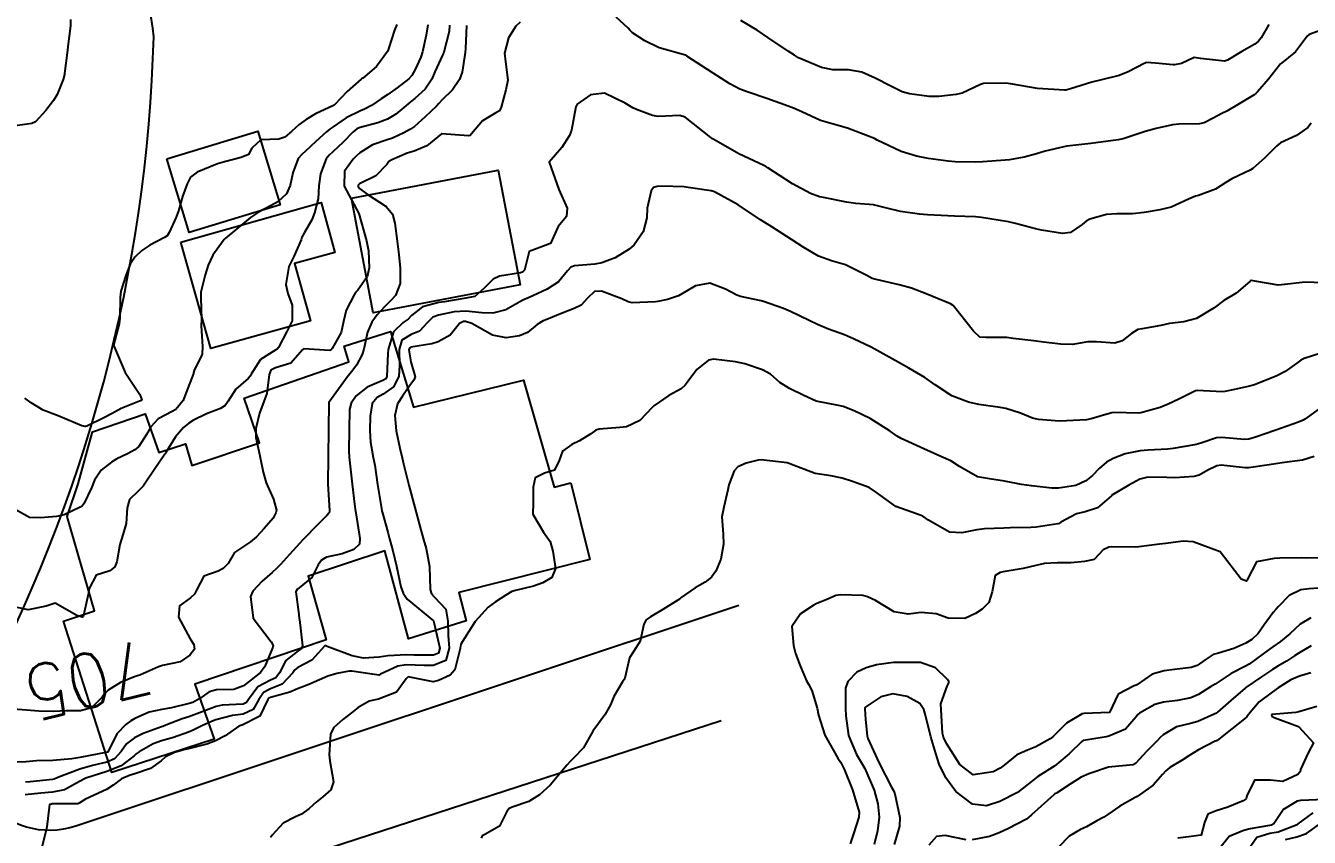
# Model space of a CAD drawing. Header units: metres. Extents: x 286371 to 293043, y 7462578 to 7466404.
# Drawn here: x 292316.9 to 292411.8, y 7462732.7 to 7462792.6 of the extents above; entities that cross this region are included whole.
import ezdxf
from ezdxf.enums import TextEntityAlignment as Align

# ---------------------------------------------------------------- set-up
doc = ezdxf.new("R2010")
doc.units = ezdxf.units.M
doc.header["$MEASUREMENT"] = 0
for name, color, linetype in [('Cotas', 45, 'Continuous'), ('Curvas de Nivel 1m', 11, 'Continuous'), ('Curvas de Nivel 5m', 15, 'Continuous'), ('Edificações', 30, 'Continuous'), ('Vias primárias', 230, 'Continuous')]:
    doc.layers.add(name, color=color, linetype=linetype)
doc.styles.add('Style-STANDARD', font='STANDARD.shx')

msp = doc.modelspace()

# ---------------------------------------------------------------- linework, layer by layer
at = {"layer": 'Curvas de Nivel 1m', "flags": 128}
for points, elevation in [([(292320.239, 7462793.087), (292320.228, 7462792.614), (292320.04, 7462791.09), (292319.998, 7462790.812), (292319.792, 7462789.093), (292319.778, 7462789.008), (292319.687, 7462788.65), (292319.233, 7462787.539), (292318.962, 7462787.105), (292318.396, 7462786.37), (292317.64, 7462785.536), (292317.372, 7462785.395), (292315.634, 7462785.154)], 709), ([(292346.629, 7462792.681), (292346.505, 7462791.921), (292346.241, 7462790.687), (292346.115, 7462790.292), (292345.704, 7462789.384), (292345.45, 7462788.946), (292345.218, 7462788.702), (292344.364, 7462788.034), (292343.676, 7462787.547), (292343.177, 7462787.226), (292342.474, 7462786.742), (292341.945, 7462786.465), (292341.658, 7462786.348), (292340.599, 7462785.821), (292339.64, 7462785.156), (292339.425, 7462785), (292339.153, 7462784.792), (292338.349, 7462784.078), (292337.613, 7462783.382), (292337.312, 7462783.115), (292337.042, 7462782.823), (292336.653, 7462781.763), (292336.471, 7462780.831), (292336.194, 7462780.206), (292335.556, 7462779.609), (292335.06, 7462779.343), (292334.12, 7462778.866), (292333.538, 7462778.466), (292331.648, 7462776.912), (292331.588, 7462776.839), (292331.511, 7462776.728), (292330.737, 7462775.685), (292330.408, 7462774.931), (292330.169, 7462774.238), (292329.865, 7462772.938), (292329.855, 7462772.531), (292329.904, 7462770.937), (292329.885, 7462770.47), (292329.974, 7462768.936), (292329.946, 7462768.375), (292329.367, 7462767.17), (292329.319, 7462766.991), (292329.305, 7462766.945), (292328.77, 7462765.526), (292328.55, 7462764.956), (292328.005, 7462764.279), (292327.318, 7462763.903), (292326.697, 7462763.6), (292326.168, 7462762.991), (292325.856, 7462762.433), (292325.282, 7462761.56), (292324.99, 7462761.297), (292324.442, 7462761.017), (292323.662, 7462760.632), (292323.261, 7462760.405), (292322.497, 7462759.798), (292322.011, 7462759.053), (292321.783, 7462758.506), (292321.209, 7462757.325), (292321.097, 7462757.176), (292320.931, 7462757.069), (292319.765, 7462756.517), (292319.193, 7462756.372), (292318.015, 7462756.295), (292317.198, 7462756.31), (292315.706, 7462757.147)], 707), ([(292348.239, 7462792.657), (292348.209, 7462792.196), (292347.81, 7462790.663), (292347.788, 7462790.599), (292347.721, 7462790.459), (292347.159, 7462789.215), (292346.917, 7462788.676), (292346.436, 7462787.93), (292345.672, 7462787.236), (292345.362, 7462787.006), (292345.011, 7462786.704), (292344.272, 7462786.097), (292343.649, 7462785.721), (292342.933, 7462785.447), (292341.639, 7462785.111), (292341.391, 7462785.005), (292341.101, 7462784.762), (292340.378, 7462784.018), (292339.612, 7462783.311), (292339.333, 7462783.064), (292339.129, 7462782.792), (292338.702, 7462781.683), (292338.585, 7462780.799), (292338.533, 7462779.827), (292338.261, 7462778.804), (292338.048, 7462778.295), (292337.522, 7462777.351), (292337.333, 7462777.001), (292337.261, 7462776.818), (292336.733, 7462775.589), (292336.369, 7462774.831), (292336.146, 7462773.523), (292336.285, 7462772.838), (292336.609, 7462771.998), (292336.607, 7462770.837), (292336.223, 7462770.032), (292335.596, 7462768.851), (292335.502, 7462768.742), (292335.392, 7462768.685), (292334.278, 7462767.974), (292333.577, 7462766.881), (292333.508, 7462766.735), (292333.358, 7462766.582), (292332.456, 7462765.783), (292331.87, 7462764.906), (292331.662, 7462764.575), (292331.323, 7462764.351), (292330.285, 7462763.959), (292329.305, 7462763.49), (292328.974, 7462763.276), (292328.572, 7462762.955), (292327.983, 7462762.272), (292327.267, 7462761.1), (292327.221, 7462761.019), (292327.198, 7462760.975), (292326.402, 7462759.836), (292325.838, 7462758.995), (292325.603, 7462758.624), (292325.223, 7462758.252), (292324.593, 7462757.634), (292324.414, 7462757.016), (292324.339, 7462755.865), (292324.092, 7462755.021), (292323.871, 7462754.317), (292323.654, 7462753.027), (292323.509, 7462752.658), (292323.134, 7462752.372), (292322.121, 7462752.058), (292321.617, 7462751.057), (292321.538, 7462750.627), (292321.199, 7462749.063), (292321.162, 7462748.984), (292321.082, 7462748.939), (292320.688, 7462749.07), (292319.097, 7462749.981), (292318.436, 7462749.763), (292317.09, 7462749.489), (292315.723, 7462749.781)], 706), ([(292353.444, 7462792.894), (292353.144, 7462792.584), (292352.598, 7462791.735), (292352.297, 7462790.596), (292352.361, 7462789.948), (292352.539, 7462788.592), (292352.401, 7462787.876), (292352.058, 7462786.599), (292351.915, 7462786.346), (292351.658, 7462786.199), (292350.66, 7462785.608), (292349.867, 7462784.631), (292349.751, 7462784.514), (292349.632, 7462784.492), (292347.662, 7462784.636), (292347.634, 7462784.629), (292346.545, 7462783.755), (292345.614, 7462783.364), (292345.114, 7462783.199), (292343.96, 7462782.719), (292343.738, 7462782.586), (292343.599, 7462782.381), (292342.792, 7462781.53), (292341.577, 7462780.944), (292341.476, 7462780.855), (292341.472, 7462780.756), (292341.572, 7462780.604), (292342.137, 7462780.175), (292343.552, 7462779.284), (292344.013, 7462778.717), (292344.202, 7462778.046), (292344.377, 7462776.711), (292344.481, 7462775.728), (292344.58, 7462774.708), (292344.581, 7462773.594), (292344.254, 7462772.712), (292343.869, 7462772.295), (292343.437, 7462771.863), (292342.885, 7462771.272), (292342.486, 7462770.738), (292342.167, 7462769.985), (292341.895, 7462768.747), (292341.778, 7462768.349), (292341.366, 7462767.545), (292341.027, 7462767.093), (292340.747, 7462766.767), (292339.324, 7462764.794), (292339.294, 7462762.794), (292339.264, 7462760.794), (292339.234, 7462758.794), (292339.365, 7462756.792), (292339.342, 7462756.652), (292339.199, 7462756.478), (292338.357, 7462755.636), (292337.564, 7462754.819), (292337.366, 7462754.626), (292337.168, 7462754.422), (292336.416, 7462753.574), (292335.756, 7462752.845), (292335.455, 7462752.534), (292335.135, 7462752.243), (292334.381, 7462751.61), (292333.709, 7462750.876), (292333.523, 7462750.463), (292333.713, 7462748.875), (292335.058, 7462747.137), (292335.193, 7462746.852), (292335.169, 7462746.736), (292335.048, 7462746.44), (292334.594, 7462745.298), (292334.258, 7462744.866), (292333.582, 7462744.31), (292333.009, 7462743.877), (292332.299, 7462743.6), (292331.004, 7462743.572), (292330.481, 7462743.443), (292329.788, 7462742.933), (292329.278, 7462742.652), (292328.988, 7462742.563), (292327.69, 7462742.258), (292326.981, 7462742.124), (292326.033, 7462741.934), (292324.971, 7462741.474), (292324.695, 7462741.282), (292324.322, 7462741.014), (292323.64, 7462740.338), (292323.013, 7462739.033), (292322.978, 7462738.99), (292322.933, 7462738.971), (292322.85, 7462738.953), (292320.927, 7462738.592), (292320.326, 7462738.477), (292318.923, 7462738.371), (292317.713, 7462738.332), (292316.921, 7462738.273), (292315.824, 7462738.247)], 704), ([(292344.344, 7462792.716), (292344.168, 7462792.298), (292343.727, 7462790.916), (292343.677, 7462790.773), (292343.659, 7462790.725), (292342.835, 7462789.61), (292341.82, 7462788.753), (292341.741, 7462788.706), (292341.693, 7462788.677), (292340.673, 7462787.776), (292339.746, 7462786.783), (292339.7, 7462786.748), (292339.663, 7462786.731), (292338.334, 7462786.124), (292337.647, 7462785.7), (292337.136, 7462785.328), (292336.588, 7462784.83), (292336.076, 7462784.389), (292335.625, 7462784.239), (292334.287, 7462784.201), (292333.615, 7462783.586), (292333.383, 7462783.102), (292332.842, 7462782.886), (292331.599, 7462782.578), (292331.095, 7462782.413), (292329.587, 7462781.817), (292329.101, 7462781.432), (292328.842, 7462780.955), (292328.499, 7462780.021), (292328.203, 7462778.965), (292328.027, 7462778.477), (292327.52, 7462777.361), (292327.381, 7462777.112), (292327.18, 7462776.979), (292326.079, 7462776.422), (292325.499, 7462776.019), (292324.975, 7462775.529), (292324.635, 7462775.017), (292324.306, 7462774.188), (292323.947, 7462773.027), (292323.888, 7462772.588), (292323.869, 7462771.028), (292323.832, 7462770.614), (292323.394, 7462769.034), (292324.264, 7462767.021), (292325.34, 7462765.388), (292325.511, 7462765.002), (292325.403, 7462764.933), (292325.333, 7462764.907), (292323.98, 7462764.369), (292323.318, 7462763.977), (292322.694, 7462763.663), (292321.43, 7462763.063), (292321.332, 7462763.035), (292321.304, 7462763.033), (292321.061, 7462763.068), (292319.315, 7462763.805), (292318.199, 7462764.233), (292317.329, 7462764.765), (292316.856, 7462765.132)], 708), ([(292412.993, 7462792.429), (292411.748, 7462791.968), (292411.592, 7462791.841), (292411.486, 7462791.688), (292410.739, 7462790.689), (292409.716, 7462789.867), (292409.633, 7462789.798), (292409.562, 7462789.717), (292408.74, 7462788.687), (292407.923, 7462787.741), (292407.809, 7462787.616), (292407.681, 7462787.518), (292406.583, 7462786.848), (292405.662, 7462786.312), (292405.31, 7462786.129), (292404.654, 7462785.789), (292403.996, 7462785.452), (292403.648, 7462785.383), (292402.112, 7462785.363), (292401.646, 7462785.313), (292400.457, 7462785.037), (292399.638, 7462784.802), (292398.013, 7462784.28), (292397.628, 7462784.193), (292395.624, 7462783.934), (292393.853, 7462783.729), (292393.62, 7462783.69), (292392.251, 7462783.349), (292391.611, 7462783.151), (292390.699, 7462782.917), (292389.605, 7462782.731), (292388.971, 7462782.667), (292387.602, 7462782.572), (292387.108, 7462782.555), (292385.601, 7462782.574), (292385.085, 7462782.609), (292383.605, 7462782.823), (292382.737, 7462782.997), (292381.612, 7462783.322), (292379.841, 7462784.171), (292379.626, 7462784.285), (292379.434, 7462784.37), (292377.637, 7462785.063), (292376.496, 7462785.367), (292375.645, 7462785.627), (292374.261, 7462786.255), (292373.659, 7462786.529), (292373.244, 7462786.689), (292371.673, 7462787.248), (292370.288, 7462787.71), (292369.688, 7462787.946), (292368.95, 7462788.336), (292367.705, 7462789.11), (292365.775, 7462790.384), (292365.725, 7462790.417), (292365.665, 7462790.446), (292363.732, 7462790.977), (292362.67, 7462791.501), (292361.749, 7462792.109), (292361.573, 7462792.269), (292361.435, 7462792.451), (292360.549, 7462793.252)], 704), ([(292411.894, 7462785.438), (292411.646, 7462785.115), (292410.817, 7462784.516), (292409.628, 7462783.976), (292409.48, 7462783.863), (292409.347, 7462783.719), (292408.486, 7462782.856), (292407.599, 7462782.083), (292407.396, 7462781.949), (292406.978, 7462781.754), (292406.033, 7462781.322), (292405.583, 7462781.04), (292404.818, 7462780.543), (292403.568, 7462780.085), (292403.346, 7462780.029), (292402.827, 7462779.815), (292401.555, 7462779.23), (292400.72, 7462779.019), (292399.549, 7462778.84), (292398.695, 7462778.739), (292397.546, 7462778.732), (292396.776, 7462778.686), (292395.54, 7462778.331), (292395.285, 7462778.191), (292394.98, 7462777.943), (292394.128, 7462777.352), (292393.524, 7462777.278), (292391.984, 7462777.531), (292391.529, 7462777.635), (292390.053, 7462778.017), (292389.536, 7462778.141), (292389.398, 7462778.165), (292387.54, 7462778.463), (292387.093, 7462778.509), (292385.541, 7462778.563), (292385.053, 7462778.58), (292383.542, 7462778.657), (292382.957, 7462778.709), (292381.545, 7462778.899), (292380.549, 7462779.159), (292379.552, 7462779.393), (292378.253, 7462779.494), (292377.555, 7462779.597), (292375.862, 7462779.927), (292375.56, 7462779.992), (292374.91, 7462780.244), (292373.574, 7462780.953), (292371.744, 7462782.14), (292371.593, 7462782.233), (292371.468, 7462782.296), (292369.607, 7462783.172), (292367.759, 7462784.215), (292367.623, 7462784.303), (292367.553, 7462784.356), (292365.656, 7462785.864), (292365.251, 7462785.986), (292363.657, 7462785.92), (292363.225, 7462785.991), (292362.056, 7462786.447), (292361.785, 7462786.571), (292361.667, 7462786.637), (292361.222, 7462786.91), (292359.681, 7462787.632), (292358.654, 7462787.525), (292357.669, 7462786.822), (292357.558, 7462786.624), (292357.545, 7462786.516), (292357.255, 7462784.905), (292357.088, 7462784.523), (292356.525, 7462783.626), (292355.604, 7462782.544), (292356.32, 7462780.533), (292356.922, 7462779.149), (292356.886, 7462778.524), (292356.256, 7462777.807), (292355.706, 7462776.541), (292355.559, 7462776.488), (292355.503, 7462776.479), (292354.124, 7462775.942), (292353.778, 7462774.57), (292353.628, 7462774.416), (292353.471, 7462774.379), (292351.933, 7462774.132), (292351.464, 7462773.901), (292350.814, 7462773.257), (292350.097, 7462772.625), (292349.557, 7462772.518), (292349.442, 7462772.503), (292347.855, 7462772.241), (292347.437, 7462772.18), (292346.248, 7462771.872), (292345.425, 7462771.228), (292345.168, 7462770.949), (292344.806, 7462770.704), (292344.097, 7462770.021), (292343.697, 7462768.72), (292343.68, 7462768.42), (292343.596, 7462766.721), (292343.522, 7462766.551), (292343.35, 7462766.442), (292342.146, 7462765.938), (292341.332, 7462765.295), (292340.961, 7462764.762), (292340.845, 7462764.292), (292340.82, 7462762.772), (292340.799, 7462761.243), (292340.817, 7462760.771), (292341.009, 7462758.996), (292341.034, 7462758.767), (292341.212, 7462757.29), (292341.286, 7462756.763), (292341.301, 7462756.664), (292341.605, 7462754.758), (292341.577, 7462754.35), (292341.162, 7462753.942), (292340.308, 7462753.626), (292339.153, 7462753.374), (292338.781, 7462753.169), (292338.534, 7462752.804), (292338.07, 7462751.87), (292337.118, 7462751.111), (292336.956, 7462750.988), (292336.875, 7462750.828), (292337.089, 7462749.142), (292337.133, 7462748.824), (292337.139, 7462748.768), (292337.378, 7462746.82), (292337.27, 7462746.602), (292337.049, 7462746.473), (292336.127, 7462745.748), (292335.682, 7462744.845), (292335.394, 7462744.473), (292335.016, 7462744.308), (292334.072, 7462743.804), (292333.389, 7462742.879), (292333.234, 7462742.637), (292332.989, 7462742.536), (292331.441, 7462742.454), (292330.986, 7462742.357), (292329.957, 7462741.952), (292328.974, 7462741.597), (292328.488, 7462741.435), (292327.261, 7462740.97), (292327.049, 7462740.887), (292326.962, 7462740.858), (292325.602, 7462740.347), (292324.95, 7462740.048), (292324.359, 7462739.597), (292323.973, 7462739.019), (292323.469, 7462738.483), (292322.922, 7462738.253), (292321.849, 7462737.987), (292320.914, 7462737.727), (292319.281, 7462737.099), (292319.022, 7462736.983), (292318.902, 7462736.955), (292317.248, 7462736.78), (292316.898, 7462736.754)], 703), ([(292413.463, 7462773.604), (292411.464, 7462773.684), (292409.695, 7462773.477), (292409.46, 7462773.463), (292407.888, 7462773.738), (292407.475, 7462773.801), (292407.427, 7462773.793), (292407.357, 7462773.746), (292406.349, 7462772.868), (292405.445, 7462772.321), (292404.726, 7462771.789), (292403.428, 7462770.994), (292402.486, 7462770.766), (292401.426, 7462770.644), (292400.786, 7462770.491), (292399.42, 7462770.248), (292399.102, 7462770.196), (292398.613, 7462769.886), (292397.935, 7462769.365), (292397.403, 7462769.184), (292396.043, 7462769.286), (292395.404, 7462769.285), (292394.261, 7462769.092), (292393.401, 7462769.096), (292392.128, 7462769.259), (292391.404, 7462769.346), (292389.888, 7462769.536), (292389.408, 7462769.598), (292387.863, 7462769.591), (292387.407, 7462769.612), (292386.954, 7462770.061), (292385.442, 7462771.958), (292385.249, 7462772.087), (292383.455, 7462772.834), (292382.361, 7462773.231), (292381.464, 7462773.492), (292379.766, 7462773.873), (292379.471, 7462773.967), (292379.06, 7462774.181), (292377.486, 7462774.972), (292376.451, 7462775.258), (292375.495, 7462775.599), (292374.416, 7462776.251), (292373.512, 7462776.826), (292372.052, 7462777.761), (292371.531, 7462778.09), (292371.21, 7462778.299), (292369.55, 7462779.402), (292367.813, 7462780.351), (292367.565, 7462780.421), (292365.86, 7462780.68), (292365.569, 7462780.718), (292363.921, 7462780.769), (292363.571, 7462780.758), (292363.316, 7462780.682), (292363.128, 7462780.431), (292362.838, 7462779.141), (292362.806, 7462778.435), (292362.548, 7462777.41), (292361.882, 7462776.449), (292361.69, 7462776.262), (292361.499, 7462776.12), (292360.476, 7462775.483), (292359.483, 7462775.105), (292358.964, 7462775.01), (292357.48, 7462774.884), (292357.199, 7462774.798), (292356.951, 7462774.522), (292356.286, 7462773.708), (292355.453, 7462773.158), (292355.037, 7462772.963), (292354.125, 7462772.564), (292353.653, 7462772.359), (292353.439, 7462772.227), (292352.383, 7462771.637), (292351.426, 7462771.402), (292350.622, 7462771.42), (292349.428, 7462771.552), (292348.577, 7462771.497), (292347.423, 7462771.254), (292346.996, 7462771.098), (292346.584, 7462770.677), (292346.022, 7462770.068), (292345.401, 7462769.824), (292344.707, 7462769.392), (292344.501, 7462768.708), (292344.54, 7462767.533), (292344.479, 7462766.708), (292344.101, 7462765.955), (292343.334, 7462765.412), (292342.886, 7462765.176), (292342.521, 7462764.736), (292342.364, 7462763.797), (292342.355, 7462762.743), (292342.401, 7462761.862), (292342.603, 7462760.738), (292342.704, 7462760.184), (292342.922, 7462758.739), (292343.208, 7462756.967), (292343.244, 7462756.773), (292343.255, 7462756.733), (292343.671, 7462755.214), (292343.801, 7462754.725), (292344.034, 7462753.849), (292344.307, 7462752.717), (292344.642, 7462751.191), (292344.809, 7462750.709), (292345.108, 7462750.287), (292347.041, 7462748.675), (292347.083, 7462748.572), (292347.512, 7462746.668), (292347.429, 7462746.288), (292347.046, 7462746.145), (292345.589, 7462746.153), (292345.046, 7462746.167), (292343.68, 7462746.089), (292343.043, 7462745.99), (292341.867, 7462745.927), (292341.044, 7462746.088), (292339.197, 7462746.792), (292339.055, 7462746.857), (292339.024, 7462746.826), (292339.006, 7462746.795), (292338.066, 7462745.782), (292337.03, 7462745.227), (292336.798, 7462745.058), (292336.648, 7462744.83), (292335.862, 7462743.991), (292335.006, 7462743.645), (292334.478, 7462743.386), (292334.137, 7462742.867), (292333.725, 7462742.132), (292332.978, 7462741.793), (292332.194, 7462741.678), (292330.971, 7462741.376), (292330.638, 7462741.251), (292329.94, 7462740.93), (292329.304, 7462740.594), (292328.957, 7462740.445), (292327.844, 7462740.068), (292326.947, 7462739.817), (292326.334, 7462739.593), (292325.307, 7462738.999), (292325.085, 7462738.849), (292324.93, 7462738.712), (292323.972, 7462737.964), (292322.912, 7462737.543), (292321.36, 7462737.065), (292320.9, 7462736.825), (292319.782, 7462736.2), (292318.888, 7462736.032), (292318.044, 7462735.96), (292316.884, 7462735.83)], 702), ([(292412.621, 7462768.431), (292411.38, 7462768.056), (292411.144, 7462767.922), (292410.851, 7462767.692), (292409.97, 7462767.1), (292409.36, 7462766.771), (292407.704, 7462766.102), (292407.348, 7462765.997), (292406.227, 7462765.771), (292405.508, 7462765.616), (292405.341, 7462765.598), (292403.472, 7462765.683), (292403.342, 7462765.663), (292402.116, 7462765.049), (292401.326, 7462764.674), (292400.737, 7462764.439), (292399.316, 7462764.037), (292399.174, 7462764.019), (292397.316, 7462764.065), (292397.176, 7462764.046), (292396.727, 7462763.913), (292395.649, 7462763.589), (292395.308, 7462763.531), (292393.813, 7462763.45), (292393.306, 7462763.432), (292391.751, 7462763.544), (292391.309, 7462763.652), (292390.431, 7462764.008), (292389.329, 7462764.364), (292388.93, 7462764.43), (292387.333, 7462764.655), (292386.57, 7462764.831), (292385.342, 7462765.301), (292384.108, 7462766.103), (292383.362, 7462766.649), (292382.178, 7462767.326), (292381.378, 7462767.768), (292380.707, 7462768.155), (292379.395, 7462768.88), (292378.091, 7462769.507), (292377.408, 7462769.787), (292376.244, 7462770.222), (292375.419, 7462770.565), (292374.817, 7462770.85), (292373.433, 7462771.528), (292372.906, 7462771.745), (292371.443, 7462772.251), (292371.406, 7462772.258), (292371.263, 7462772.298), (292369.738, 7462772.619), (292369.45, 7462772.728), (292368.63, 7462773.174), (292367.463, 7462773.62), (292366.413, 7462773.426), (292365.451, 7462772.844), (292365.164, 7462772.683), (292364.329, 7462772.411), (292363.613, 7462772.251), (292363.441, 7462772.231), (292361.725, 7462772.165), (292361.441, 7462772.24), (292360.955, 7462772.462), (292359.452, 7462773.021), (292358.949, 7462772.994), (292358.421, 7462772.5), (292357.958, 7462771.984), (292357.432, 7462771.731), (292356.557, 7462771.398), (292355.42, 7462770.937), (292355.147, 7462770.82), (292354.71, 7462770.555), (292353.995, 7462769.976), (292353.401, 7462769.733), (292352.41, 7462769.578), (292351.402, 7462769.776), (292349.883, 7462770.627), (292349.416, 7462770.782), (292349.276, 7462770.777), (292348.973, 7462770.641), (292348.272, 7462769.781), (292347.393, 7462769.289), (292346.926, 7462769.137), (292345.387, 7462768.878), (292345.267, 7462768.815), (292345.234, 7462768.697), (292345.371, 7462767.799), (292345.689, 7462766.689), (292345.592, 7462766.449), (292345.346, 7462766.131), (292344.759, 7462765.277), (292344.378, 7462764.709), (292344.181, 7462763.841), (292344.295, 7462762.709), (292344.55, 7462761.43), (292344.735, 7462760.702), (292344.838, 7462760.283), (292345.234, 7462758.694), (292345.776, 7462756.686), (292346.074, 7462755.573), (292346.313, 7462754.682), (292346.498, 7462754.011), (292346.742, 7462752.68), (292346.808, 7462750.99), (292346.901, 7462750.678), (292347.111, 7462750.456), (292347.971, 7462749.531), (292348.12, 7462748.659), (292348.139, 7462747.587), (292348.217, 7462746.657), (292347.958, 7462745.743), (292347.035, 7462745.371), (292346.352, 7462745.367), (292345.035, 7462745.423), (292344.406, 7462745.341), (292343.139, 7462744.733), (292343.073, 7462744.684), (292343.023, 7462744.673), (292342.509, 7462744.742), (292341.027, 7462744.959), (292340.824, 7462744.971), (292339.896, 7462744.781), (292339.23, 7462744.582), (292339.02, 7462744.491), (292337.842, 7462743.981), (292337.007, 7462743.664), (292336.423, 7462743.413), (292334.997, 7462743.018), (292334.883, 7462742.969), (292334.818, 7462742.857), (292334.214, 7462741.628), (292332.966, 7462740.994), (292332.876, 7462740.975), (292332.654, 7462740.889), (292331.664, 7462740.193), (292330.948, 7462739.82), (292330.297, 7462739.571), (292328.938, 7462739.229), (292328.706, 7462739.179), (292327.921, 7462738.96), (292327.253, 7462738.646), (292326.925, 7462738.351), (292326.132, 7462737.77), (292324.909, 7462737.354), (292324.639, 7462737.278), (292323.998, 7462737.018), (292323.377, 7462736.547), (292322.892, 7462736.221), (292321.329, 7462735.514), (292320.876, 7462735.202), (292320.777, 7462735.174), (292318.875, 7462735.156), (292318.828, 7462735.151), (292318.669, 7462735.108), (292318.481, 7462733.478), (292318.406, 7462733.111), (292318.078, 7462731.863)], 701), ([(292412.123, 7462760.82), (292411.267, 7462760.537), (292409.921, 7462760.369), (292409.262, 7462760.264), (292408.807, 7462760.186), (292407.257, 7462759.979), (292407.032, 7462759.983), (292405.26, 7462760.174), (292404.924, 7462760.125), (292404.273, 7462759.799), (292403.628, 7462759.429), (292403.247, 7462759.326), (292401.833, 7462759.248), (292401.245, 7462759.254), (292399.829, 7462759.282), (292399.243, 7462759.143), (292398.433, 7462758.689), (292397.225, 7462757.981), (292397.182, 7462757.947), (292397.144, 7462757.906), (292396.117, 7462757.014), (292395.206, 7462756.736), (292394.567, 7462756.58), (292393.41, 7462755.961), (292393.28, 7462755.875), (292393.192, 7462755.847), (292391.571, 7462755.606), (292391.188, 7462755.577), (292389.668, 7462755.536), (292389.186, 7462755.52), (292387.768, 7462755.463), (292387.184, 7462755.401), (292386.084, 7462755.167), (292385.181, 7462755.218), (292383.63, 7462756.108), (292383.198, 7462756.398), (292382.736, 7462756.586), (292381.209, 7462757.127), (292379.792, 7462758.166), (292379.239, 7462758.532), (292378.005, 7462758.959), (292377.249, 7462759.216), (292376.416, 7462759.386), (292375.254, 7462759.564), (292373.382, 7462760.273), (292373.265, 7462760.327), (292373.19, 7462760.351), (292371.268, 7462760.566), (292371.027, 7462760.549), (292370.149, 7462760.321), (292369.531, 7462760.06), (292369.256, 7462759.765), (292368.87, 7462758.71), (292368.806, 7462758.341), (292368.495, 7462757.065), (292368.364, 7462756.347), (292368.443, 7462755.088), (292368.474, 7462754.345), (292368.284, 7462753.22), (292367.914, 7462752.353), (292367.587, 7462751.906), (292367.128, 7462751.537), (292366.372, 7462751.123), (292365.354, 7462750.391), (292365.215, 7462750.289), (292365.11, 7462750.213), (292364, 7462749.507), (292363.092, 7462748.969), (292362.771, 7462748.747), (292362.598, 7462748.432), (292362.323, 7462747.171), (292361.848, 7462746.442), (292361.536, 7462745.948), (292361.194, 7462744.452), (292361.127, 7462744.338), (292361.01, 7462744.176), (292360.373, 7462743.084), (292360.116, 7462742.467), (292359.717, 7462741.729), (292358.958, 7462740.732), (292358.854, 7462740.588), (292358.798, 7462740.487), (292358.131, 7462739.302), (292357.377, 7462738.508), (292357.136, 7462738.296), (292356.917, 7462738.041), (292355.68, 7462736.539), (292354.883, 7462735.817), (292354.096, 7462735.346), (292352.869, 7462734.916), (292352.633, 7462734.823), (292352.479, 7462734.59), (292351.927, 7462733.519), (292350.838, 7462732.893), (292350.653, 7462732.801), (292350.583, 7462732.618)], 699), ([(292413.159, 7462753.322), (292411.534, 7462753.313), (292411.159, 7462753.338), (292409.581, 7462753.295), (292409.158, 7462753.289), (292407.871, 7462753.026), (292407.2, 7462751.753), (292407.19, 7462751.697), (292407.132, 7462751.598), (292406.731, 7462751.76), (292405.164, 7462753.784), (292403.174, 7462754.502), (292402.436, 7462754.564), (292401.172, 7462754.398), (292400.695, 7462754.328), (292399.168, 7462754.135), (292398.921, 7462754.125), (292397.168, 7462754.143), (292396.959, 7462754.115), (292396.533, 7462753.914), (292395.861, 7462753.217), (292395.151, 7462753.055), (292394.144, 7462752.955), (292393.149, 7462752.964), (292392.206, 7462752.92), (292391.144, 7462752.661), (292390.611, 7462752.534), (292389.138, 7462752.304), (292388.915, 7462752.251), (292388.557, 7462752.033), (292388.338, 7462750.813), (292388.085, 7462750.04), (292387.593, 7462749.551), (292387.092, 7462749.22), (292386.297, 7462748.855), (292385.086, 7462748.881), (292384.188, 7462749.2), (292383.092, 7462749.292), (292382.123, 7462749.167), (292381.092, 7462749.348), (292379.707, 7462750.175), (292379.108, 7462750.458), (292378.763, 7462750.536), (292377.11, 7462750.606), (292376.789, 7462750.539), (292376.064, 7462750.23), (292375.385, 7462749.955), (292375.098, 7462749.817), (292374.158, 7462749.188), (292373.521, 7462748.268), (292373.638, 7462746.85), (292373.788, 7462746.263), (292374.131, 7462745.358), (292374.619, 7462744.25), (292374.756, 7462743.994), (292375.003, 7462743.522), (292375.399, 7462742.238), (292375.493, 7462741.719), (292375.963, 7462740.229), (292376.929, 7462738.545), (292377.139, 7462738.211), (292377.396, 7462737.729), (292378.02, 7462736.198), (292378.501, 7462734.559), (292378.488, 7462734.19), (292378.082, 7462732.959), (292377.838, 7462732.199)], 698), ([(292413.126, 7462751.145), (292411.757, 7462751.052), (292411.123, 7462750.956), (292410.281, 7462750.542), (292409.468, 7462749.719), (292409.299, 7462749.523), (292409.098, 7462749.293), (292408.435, 7462748.383), (292407.977, 7462747.741), (292407.517, 7462747.298), (292407.063, 7462747.02), (292406.186, 7462746.639), (292405.052, 7462746.301), (292404.648, 7462746.192), (292404.076, 7462745.799), (292403.466, 7462745.379), (292403.035, 7462745.228), (292401.789, 7462745.077), (292401.031, 7462744.985), (292400.156, 7462744.729), (292399.015, 7462743.956), (292398.968, 7462743.922), (292398.812, 7462743.877), (292397.637, 7462743.262), (292397, 7462741.904), (292395.09, 7462741.825), (292394.982, 7462741.804), (292393.809, 7462741.115), (292392.958, 7462740.258), (292392.817, 7462740.106), (292392.61, 7462739.97), (292391.553, 7462739.377), (292390.941, 7462739.117), (292390.162, 7462738.779), (292389.221, 7462738.02), (292388.921, 7462737.79), (292388.406, 7462737.524), (292386.913, 7462737.317), (292385.94, 7462738.079), (292384.947, 7462739.611), (292384.727, 7462740.098), (292384.668, 7462740.389), (292384.561, 7462742.101), (292384.542, 7462742.549), (292385.01, 7462743.846), (292385.132, 7462744.092), (292385.125, 7462744.201), (292385.018, 7462744.344), (292384.134, 7462745.206), (292383.036, 7462745.602), (292381.575, 7462745.607), (292381.036, 7462745.598), (292379.783, 7462745.423), (292379.029, 7462745.21), (292378.324, 7462744.895), (292377.657, 7462744.205), (292377.498, 7462743.716), (292377.495, 7462742.207), (292377.518, 7462741.664), (292377.703, 7462740.203), (292378.312, 7462738.815), (292378.685, 7462738.188), (292378.918, 7462737.763), (292379.606, 7462736.174), (292379.887, 7462735.161), (292379.971, 7462734.168), (292379.85, 7462733.169), (292379.615, 7462732.173)], 697), ([(292411.88, 7462748.895), (292411.085, 7462748.429), (292410.705, 7462748.075), (292410.323, 7462747.706), (292409.625, 7462747.157), (292409.06, 7462746.763), (292408.462, 7462746.324), (292407.68, 7462745.745), (292407.308, 7462745.482), (292407.038, 7462745.329), (292405.999, 7462744.8), (292405.02, 7462744.16), (292404.795, 7462744.01), (292404.461, 7462743.793), (292403.576, 7462743.236), (292403.002, 7462742.992), (292402.032, 7462742.796), (292400.997, 7462742.677), (292400.349, 7462742.499), (292399.21, 7462741.871), (292399.089, 7462741.766), (292398.98, 7462741.599), (292398.181, 7462740.671), (292396.958, 7462740.152), (292396.749, 7462740.116), (292395.541, 7462739.926), (292395.054, 7462739.832), (292394.952, 7462739.772), (292394.022, 7462738.864), (292392.949, 7462737.964), (292391.703, 7462737.192), (292390.902, 7462736.55), (292390.199, 7462736.008), (292388.883, 7462735.329), (292387.899, 7462735.029), (292386.88, 7462735.144), (292385.643, 7462736.083), (292384.909, 7462737.081), (292384.421, 7462738.102), (292384.172, 7462738.869), (292383.79, 7462740.112), (292383.395, 7462741.701), (292383.29, 7462742.12), (292382.991, 7462742.585), (292382.057, 7462743.079), (292381.001, 7462743.285), (292380.093, 7462743.073), (292378.986, 7462742.322), (292378.922, 7462742.249), (292378.912, 7462742.186), (292378.972, 7462741.38), (292379.083, 7462740.183), (292379.138, 7462739.995), (292379.979, 7462738.169), (292380.898, 7462736.403), (292381.034, 7462736.152), (292381.126, 7462735.915), (292381.509, 7462734.145), (292381.485, 7462733.515), (292381.098, 7462732.15)], 696), ([(292411.863, 7462744.85), (292411.027, 7462744.584), (292410.403, 7462744.324), (292409.466, 7462743.718), (292409.199, 7462743.534), (292409.009, 7462743.418), (292408.051, 7462742.686), (292407.264, 7462741.75), (292407.149, 7462741.583), (292406.979, 7462741.44), (292406.03, 7462740.706), (292404.955, 7462739.851), (292404.912, 7462739.828), (292404.815, 7462739.787), (292403.584, 7462739.162), (292402.938, 7462738.77), (292402.358, 7462738.398), (292401.455, 7462737.836), (292401.153, 7462737.607), (292400.916, 7462737.323), (292400.218, 7462736.541), (292399.286, 7462735.869), (292399.048, 7462735.715), (292398.889, 7462735.624), (292397.77, 7462734.998), (292396.871, 7462734.368), (292396.59, 7462734.187), (292396.068, 7462733.916), (292395.305, 7462733.478), (292394.851, 7462733.261), (292394.015, 7462732.772), (292393.225, 7462731.959)], 694), ([(292412.309, 7462742.353), (292410.988, 7462741.963), (292410.768, 7462741.918), (292408.984, 7462741.752), (292408.966, 7462741.743), (292408.957, 7462741.725), (292408.982, 7462741.637), (292409.16, 7462741.542), (292410.968, 7462740.874), (292412.079, 7462739.677), (292411.676, 7462738.941), (292411.108, 7462737.692), (292411.075, 7462737.529), (292410.909, 7462737.326), (292409.809, 7462736.802), (292408.902, 7462736.92), (292407.72, 7462736.924), (292407.145, 7462735.751), (292407.107, 7462735.524), (292406.878, 7462735.384), (292405.729, 7462734.914), (292404.867, 7462734.654), (292404.267, 7462734.39), (292404.027, 7462733.797), (292403.781, 7462732.859), (292402.838, 7462732.727), (292402.046, 7462732.617)], 693), ([(292405.053, 7462731.781), (292405.829, 7462732.78), (292406.846, 7462733.192), (292407.269, 7462733.327), (292408.852, 7462733.588), (292408.969, 7462733.606), (292409.143, 7462733.72), (292409.837, 7462734.743), (292410.879, 7462735.382), (292411.142, 7462735.429), (292412.882, 7462735.511)], 693), ([(292407.231, 7462731.748), (292407.885, 7462732.692), (292408.843, 7462732.989), (292409.466, 7462733.094), (292410.853, 7462733.644), (292410.886, 7462733.661), (292410.932, 7462733.693), (292412.036, 7462734.507)], 694)]:
    msp.add_lwpolyline(points, dxfattribs=dict(at, elevation=elevation))
at = {"layer": 'Curvas de Nivel 5m', "flags": 128}
for points, elevation in [([(292349.479, 7462792.639), (292349.426, 7462790.942), (292349.401, 7462790.639), (292349.162, 7462789.183), (292348.972, 7462788.645), (292348.45, 7462787.886), (292347.671, 7462787.123), (292347.451, 7462786.884), (292347.264, 7462786.67), (292346.444, 7462785.891), (292345.641, 7462785.19), (292345.353, 7462784.984), (292344.858, 7462784.706), (292344.025, 7462784.321), (292343.626, 7462784.185), (292342.544, 7462783.817), (292341.611, 7462783.247), (292341.355, 7462783.011), (292341.11, 7462782.762), (292340.483, 7462781.879), (292340.45, 7462780.771), (292341.544, 7462778.754), (292342.107, 7462776.746), (292342.243, 7462776.003), (292342.299, 7462774.742), (292342.138, 7462774.081), (292341.459, 7462773.105), (292341.297, 7462772.917), (292341.19, 7462772.758), (292340.585, 7462771.619), (292340.405, 7462770.77), (292340.221, 7462769.959), (292339.57, 7462768.782), (292339.49, 7462768.685), (292339.391, 7462768.641), (292337.461, 7462768.755), (292337.392, 7462768.707), (292336.499, 7462767.71), (292335.371, 7462767.349), (292335.037, 7462767.191), (292334.899, 7462766.861), (292334.731, 7462765.469), (292334.512, 7462764.867), (292334.181, 7462764.002), (292333.931, 7462762.875), (292333.933, 7462762.226), (292334.226, 7462760.87), (292334.454, 7462759.658), (292334.685, 7462758.863), (292335.216, 7462757.658), (292335.448, 7462756.851), (292335.404, 7462756.649), (292335.195, 7462756.256), (292334.543, 7462755.505), (292333.963, 7462754.873), (292333.537, 7462754.51), (292333.165, 7462754.265), (292332.337, 7462753.716), (292331.87, 7462752.904), (292331.507, 7462752.541), (292331.136, 7462752.357), (292330.091, 7462751.968), (292329.55, 7462750.938), (292329.402, 7462750.647), (292329.106, 7462750.379), (292328.271, 7462749.782), (292328.217, 7462748.957), (292329.06, 7462747.346), (292329.349, 7462746.94), (292329.395, 7462746.593), (292329.042, 7462746.141), (292328.341, 7462745.648), (292327.03, 7462745.367), (292326.719, 7462745.289), (292326.071, 7462744.989), (292325.343, 7462744.676), (292325.018, 7462744.575), (292323.917, 7462744.115), (292323.002, 7462743.553), (292322.745, 7462743.291), (292322.573, 7462743.041), (292321.773, 7462742.262), (292320.979, 7462742.044), (292319.912, 7462742.02), (292318.977, 7462741.984), (292317.877, 7462742.016), (292316.978, 7462742.091), (292315.993, 7462742.163)], 705), ([(292408.765, 7462792.724), (292408.202, 7462791.738), (292408.002, 7462791.478), (292407.737, 7462791.272), (292406.771, 7462790.716), (292405.719, 7462790.075), (292405.5, 7462789.995), (292403.72, 7462790.191), (292403.259, 7462790.273), (292402.315, 7462789.825), (292401.809, 7462789.737), (292401.713, 7462789.74), (292400.4, 7462789.854), (292399.715, 7462789.912), (292399.676, 7462789.904), (292399.61, 7462789.866), (292398.378, 7462789.211), (292397.7, 7462788.953), (292396.401, 7462788.627), (292395.692, 7462788.449), (292394.122, 7462787.958), (292393.78, 7462787.866), (292393.682, 7462787.857), (292391.684, 7462787.994), (292389.689, 7462788.332), (292389.336, 7462788.383), (292387.689, 7462788.352), (292387.459, 7462788.286), (292387, 7462788.065), (292386.103, 7462787.652), (292385.676, 7462787.547), (292384.386, 7462787.391), (292383.673, 7462787.406), (292382.214, 7462787.598), (292381.678, 7462787.736), (292380.832, 7462788.157), (292379.693, 7462788.759), (292378.702, 7462789.192), (292377.707, 7462789.362), (292376.565, 7462789.363), (292375.71, 7462789.547), (292374.028, 7462790.26), (292373.727, 7462790.439), (292373.264, 7462790.739), (292371.746, 7462791.753), (292370.974, 7462792.306), (292369.764, 7462793.003)], 705), ([(292412.576, 7462764.415), (292411.599, 7462763.68), (292411.437, 7462763.558), (292411.311, 7462763.494), (292410.97, 7462763.352), (292409.3, 7462762.751), (292407.785, 7462762.238), (292407.289, 7462762.088), (292406.98, 7462762.068), (292405.291, 7462762.219), (292404.899, 7462762.182), (292403.749, 7462761.807), (292403.398, 7462761.697), (292403.282, 7462761.669), (292401.708, 7462761.408), (292401.277, 7462761.363), (292399.86, 7462761.281), (292399.275, 7462761.242), (292398.157, 7462761.005), (292397.266, 7462760.669), (292396.773, 7462760.4), (292396.243, 7462759.92), (292395.752, 7462759.421), (292395.24, 7462759.004), (292394.502, 7462758.678), (292393.232, 7462758.465), (292392.733, 7462758.471), (292391.234, 7462758.658), (292390.486, 7462758.755), (292389.238, 7462758.987), (292388.12, 7462759.162), (292387.243, 7462759.309), (292385.914, 7462760.075), (292385.262, 7462760.494), (292384.54, 7462760.824), (292383.283, 7462761.385), (292381.615, 7462762.14), (292381.297, 7462762.312), (292380.783, 7462762.671), (292379.316, 7462763.629), (292378.123, 7462764.192), (292377.328, 7462764.496), (292376.963, 7462764.577), (292375.334, 7462764.896), (292374.407, 7462765.321), (292373.348, 7462765.838), (292372.65, 7462766.285), (292371.951, 7462766.881), (292371.368, 7462767.223), (292370.051, 7462767.647), (292369.376, 7462767.807), (292367.74, 7462767.998), (292367.377, 7462767.92), (292366.509, 7462767.235), (292365.86, 7462766.387), (292365.656, 7462766.083), (292365.345, 7462765.81), (292364.44, 7462765.306), (292363.326, 7462764.552), (292363.259, 7462764.491), (292363.203, 7462764.426), (292362.284, 7462763.465), (292361.302, 7462763.008), (292360.814, 7462762.949), (292359.299, 7462762.842), (292359.036, 7462762.75), (292358.669, 7462762.494), (292357.828, 7462761.964), (292357.282, 7462761.699), (292356.589, 7462761.21), (292356.329, 7462760.528), (292355.985, 7462759.802), (292355.25, 7462759.59), (292354.563, 7462759.236), (292354.409, 7462758.557), (292354.416, 7462757.356), (292354.379, 7462756.557), (292355.184, 7462755.216), (292355.678, 7462754.537), (292355.878, 7462753.819), (292356.065, 7462752.531), (292355.788, 7462751.881), (292355.128, 7462751.475), (292354.446, 7462751.232), (292353.119, 7462750.912), (292352.847, 7462750.85), (292352.386, 7462750.585), (292351.625, 7462750.078), (292351.1, 7462749.677), (292350.118, 7462748.624), (292349.059, 7462746.963), (292349.03, 7462746.669), (292349.027, 7462746.645), (292348.617, 7462745.064), (292348.274, 7462744.656), (292347.418, 7462744.269), (292347.017, 7462744.18), (292345.181, 7462744.543), (292345.019, 7462744.388), (292344.313, 7462743.406), (292342.996, 7462742.882), (292342.863, 7462742.869), (292342.298, 7462742.745), (292341.473, 7462742.271), (292340.981, 7462741.874), (292340.358, 7462741.389), (292339.669, 7462740.784), (292339.441, 7462740.303), (292339.335, 7462738.788), (292339.383, 7462738.332), (292339.656, 7462736.783), (292339.47, 7462736.208), (292338.882, 7462735.671), (292338.391, 7462735.284), (292337.871, 7462734.809), (292337.286, 7462734.397), (292336.862, 7462734.216), (292335.947, 7462733.744), (292335.117, 7462732.85), (292335.008, 7462732.684)], 700), ([(292411.902, 7462746.841), (292411.054, 7462746.33), (292410.664, 7462746.086), (292410.071, 7462745.709), (292409.426, 7462745.331), (292409.034, 7462745.088), (292408.222, 7462744.541), (292407.061, 7462743.754), (292407.035, 7462743.733), (292407.013, 7462743.714), (292405.967, 7462742.802), (292404.986, 7462741.929), (292404.902, 7462741.869), (292404.734, 7462741.788), (292403.528, 7462741.254), (292402.973, 7462741.098), (292401.95, 7462740.849), (292400.96, 7462740.269), (292400.75, 7462740.055), (292400.555, 7462739.85), (292399.762, 7462739.042), (292398.928, 7462738.141), (292398.758, 7462738.045), (292397.167, 7462737.901), (292396.947, 7462737.88), (292396.924, 7462737.876), (292395.467, 7462737.375), (292394.912, 7462737.132), (292394.176, 7462736.674), (292393.079, 7462735.962), (292392.966, 7462735.891), (292392.892, 7462735.829), (292391.236, 7462734.364), (292390.865, 7462734.042), (292390.817, 7462734.005), (292389.537, 7462733.341), (292388.849, 7462733.019), (292388.133, 7462732.757), (292386.841, 7462732.498)], 695), ([(292410.008, 7462732.535), (292410.84, 7462732.731), (292411.542, 7462732.985), (292412.502, 7462733.67)], 695), ([(292386.395, 7462732.517), (292384.845, 7462732.814), (292384.206, 7462732.741), (292383.658, 7462732.112)], 695)]:
    msp.add_lwpolyline(points, dxfattribs=dict(at, elevation=elevation))
at = {"layer": 'Edificações'}
for points in [[(292327.346, 7462782.784), (292334.064, 7462784.825), (292335.714, 7462779.393), (292328.996, 7462777.352)], [(292340.995, 7462779.889), (292351.836, 7462781.963), (292353.444, 7462773.487), (292342.604, 7462771.413)], [(292328.387, 7462776.644), (292338.755, 7462779.556), (292339.766, 7462775.88), (292336.785, 7462775.056), (292337.965, 7462770.838), (292330.594, 7462768.788)], [(292357.192, 7462758.862), (292358.596, 7462753.213), (292348.923, 7462750.768), (292349.464, 7462748.679), (292345.205, 7462747.358), (292343.443, 7462753.856), (292337.8, 7462751.974), (292339.122, 7462747.271), (292329.405, 7462743.995), (292330.848, 7462739.946), (292323.281, 7462737.474), (292319.71, 7462748.651), (292321.997, 7462749.416), (292321.997, 7462749.416), (292321.069, 7462752.635), (292319.981, 7462756.373), (292320.788, 7462758.792), (292321.848, 7462762.645), (292325.738, 7462763.962), (292326.75, 7462761.106), (292328.723, 7462761.758), (292329.203, 7462760.146), (292334.193, 7462761.817), (292333.052, 7462765.131), (292340.795, 7462767.806), (292340.46, 7462768.95), (292343.865, 7462770.036), (292345.571, 7462764.443), (292353.694, 7462766.439), (292355.973, 7462758.559)]]:
    msp.add_lwpolyline(points, close=True, dxfattribs=at)
at = {"layer": 'Vias primárias'}
for points in [[(292369.601, 7462749.818), (292320.632, 7462733.523, -0.679339), (292313.18, 7462742.396, 0.117471), (292326.375, 7462791.802, 0.483063), (292311.911, 7462801.917, 0.0068), (292304.977, 7462799.746), (292293.155, 7462796.269, 0.011585), (292218.194, 7462771.615, -0.070486), (292187.638, 7462767.799, -0.035419), (292129.888, 7462767.378, -0.000842), (292080.461, 7462771.733, -0.027432), (292037.008, 7462777.356, -0.0639), (292013.046, 7462785.102), (291990.638, 7462796.464)], [(292368.296, 7462741.296), (292306.323, 7462721.154, 0.436293), (292303.231, 7462714.477), (292309.495, 7462695.752, 0.356558), (292317.528, 7462690.682, -0.024585), (292326.835, 7462691.362, 0.088381), (292335.365, 7462693.091), (292396.612, 7462714.114, -0.006593), (292402.183, 7462715.985)]]:
    msp.add_lwpolyline(points, format="xyb", dxfattribs=at)

# ---------------------------------------------------------------- texts
at = {"layer": 'Cotas', "style": 'Style-STANDARD'}
msp.add_text('705', height=4, rotation=193.57736, dxfattribs=at).set_placement((292321.553, 7462744.283, 705), align=Align.MIDDLE_CENTER)

doc.saveas('drawing.dxf')
